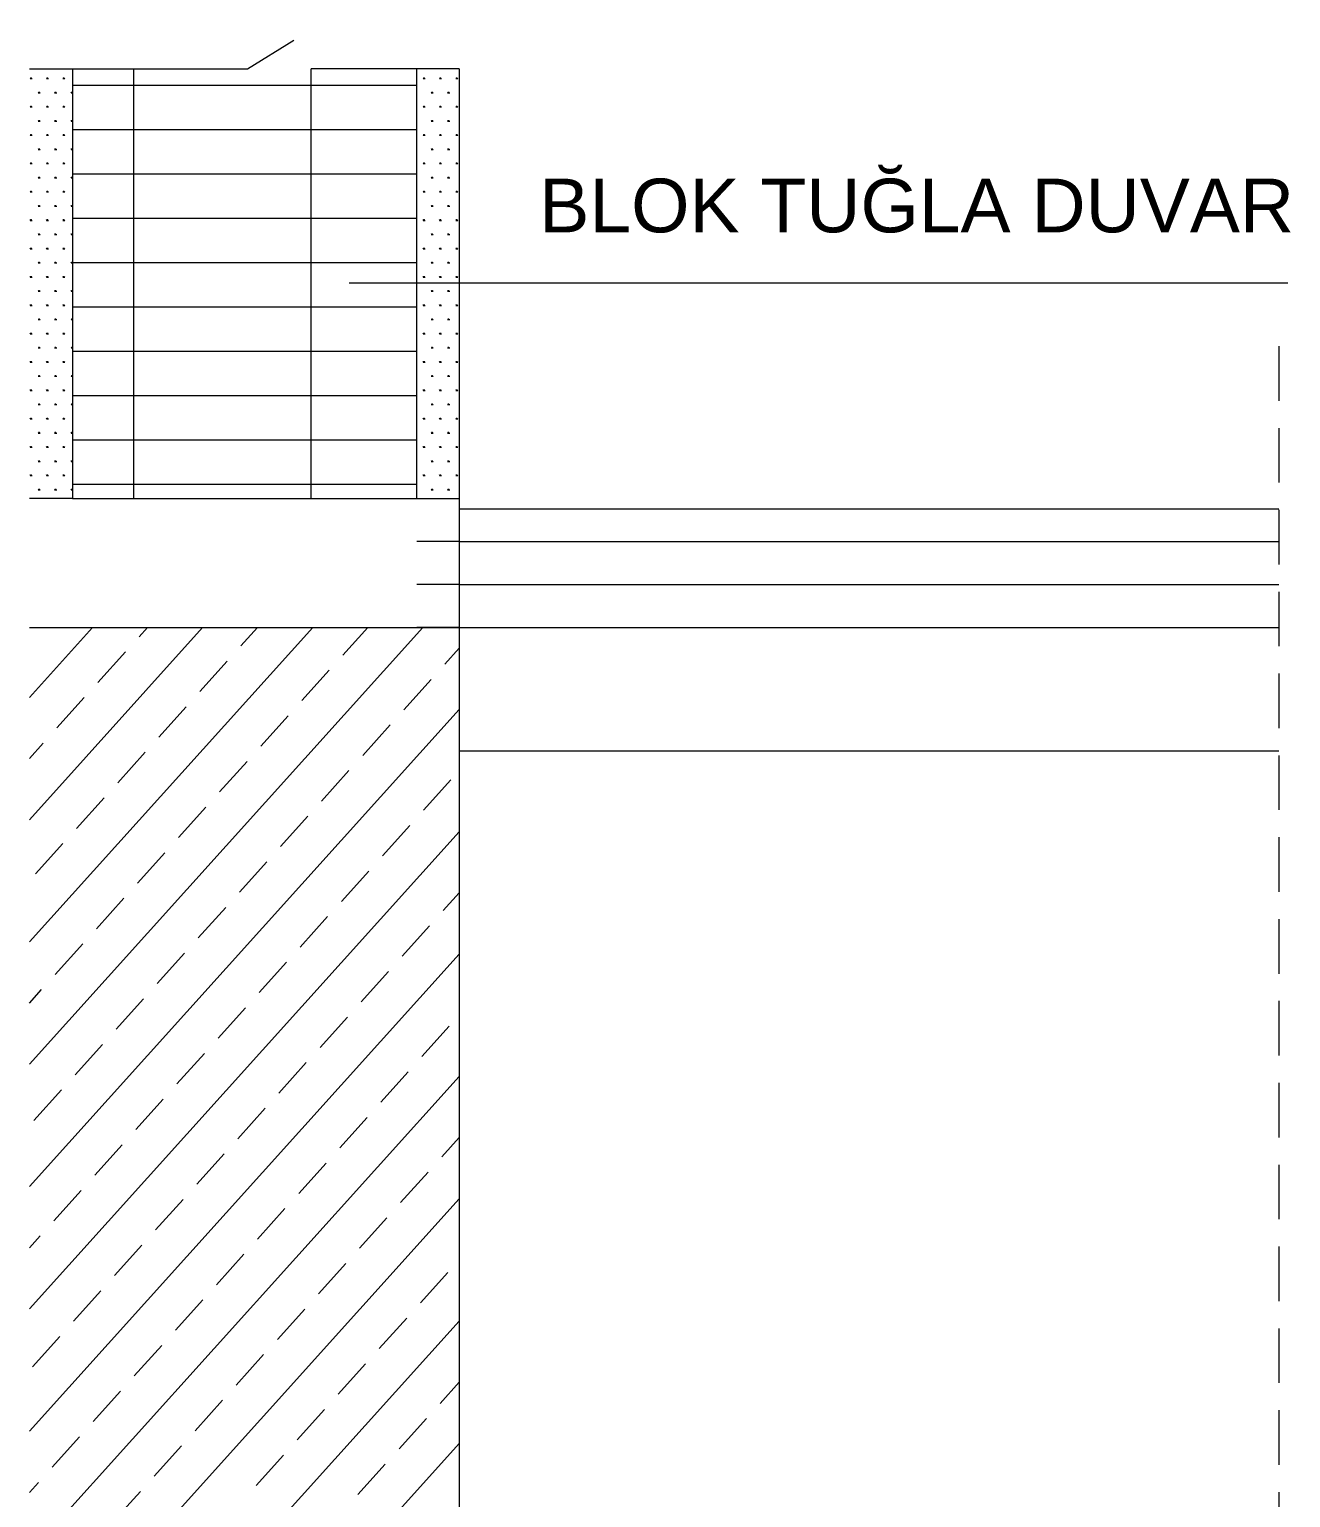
# Model space of a CAD drawing. Header units: millimetres. Extents: x 2100 to 32787, y 24082 to 35493.
# Drawn here: x 4784.8 to 4843.5, y 24173.8 to 24242.2 of the extents above; entities that cross this region are included whole.
import ezdxf

# ---------------------------------------------------------------- set-up
doc = ezdxf.new("R2010")
doc.units = ezdxf.units.MM
doc.linetypes.add('DASHED', pattern=[19.05, 12.7, -6.35])
doc.layers.add('TARAMA', color=130, linetype='Continuous')
doc.layers.add('YAZI', color=20, linetype='Continuous')
doc.styles.add('Annotative', font='arial.ttf')

msp = doc.modelspace()

# ---------------------------------------------------------------- linework, layer by layer
at = {"linetype": 'DASHED', "lineweight": 5, "ltscale": 0.2}
for p, q in [((4794.991, 24240.332), (4797.951, 24242.17)), ((4842.974, 24227.424), (4842.974, 24117.684))]:
    msp.add_line(p, q, dxfattribs=at)
at = {"lineweight": 5}
for p, q in [((4784.836, 24240.332), (4794.991, 24240.332)), ((4800.045, 24240.332), (4797.951, 24240.332)), ((4804.836, 24240.332), (4800.045, 24240.332)), ((4799.722, 24230.366), (4828.521, 24230.366)), ((4828.521, 24230.366), (4843.395, 24230.366)), ((4804.836, 24208.587), (4824.836, 24208.587)), ((4824.836, 24208.587), (4832.071, 24208.587)), ((4832.071, 24208.587), (4842.974, 24208.587))]:
    msp.add_line(p, q, dxfattribs=at)
msp.add_lwpolyline([(4804.836, 24240.332), (4804.836, 24214.332), (4804.836, 24164.332)], dxfattribs=at)
at = {"layer": 'TARAMA', "color": 4, "linetype": 'Continuous', "lineweight": 5, "ltscale": 0.2, "transparency": 33554687}
for p, q in [((4784.905, 24239.879), (4784.905, 24239.917)), ((4784.917, 24239.879), (4784.917, 24239.927)), ((4784.929, 24239.879), (4784.929, 24239.917)), ((4785.667, 24239.879), (4785.667, 24239.917)), ((4785.679, 24239.879), (4785.679, 24239.927)), ((4785.691, 24239.879), (4785.691, 24239.917)), ((4786.429, 24239.879), (4786.429, 24239.917)), ((4786.441, 24239.879), (4786.441, 24239.927)), ((4786.453, 24239.879), (4786.453, 24239.917)), ((4789.696, 24220.332), (4789.696, 24240.332)), ((4797.951, 24220.332), (4797.951, 24240.332)), ((4803.193, 24239.879), (4803.193, 24239.917)), ((4803.205, 24239.879), (4803.205, 24239.927)), ((4803.217, 24239.879), (4803.217, 24239.917)), ((4803.955, 24239.879), (4803.955, 24239.917)), ((4803.967, 24239.879), (4803.967, 24239.927)), ((4803.979, 24239.879), (4803.979, 24239.917)), ((4804.717, 24239.879), (4804.717, 24239.917)), ((4804.729, 24239.879), (4804.729, 24239.927)), ((4804.741, 24239.879), (4804.741, 24239.917)), ((4784.87, 24239.879), (4784.965, 24239.879)), ((4784.894, 24239.879), (4784.878, 24239.905)), ((4784.941, 24239.879), (4784.956, 24239.906)), ((4785.275, 24239.219), (4785.259, 24239.246)), ((4785.286, 24239.219), (4785.286, 24239.257)), ((4785.298, 24239.219), (4785.298, 24239.267)), ((4785.31, 24239.219), (4785.31, 24239.257)), ((4785.322, 24239.219), (4785.337, 24239.246)), ((4785.632, 24239.879), (4785.727, 24239.879)), ((4785.656, 24239.879), (4785.64, 24239.905)), ((4785.703, 24239.879), (4785.718, 24239.906)), ((4786.037, 24239.219), (4786.021, 24239.246)), ((4786.048, 24239.219), (4786.048, 24239.257)), ((4786.06, 24239.219), (4786.06, 24239.267)), ((4786.072, 24239.219), (4786.072, 24239.257)), ((4786.084, 24239.219), (4786.099, 24239.246)), ((4786.394, 24239.879), (4786.489, 24239.879)), ((4786.418, 24239.879), (4786.402, 24239.905)), ((4786.465, 24239.879), (4786.48, 24239.906)), ((4786.799, 24239.219), (4786.783, 24239.246)), ((4786.81, 24239.219), (4786.81, 24239.257)), ((4786.822, 24239.219), (4786.822, 24239.267)), ((4786.834, 24239.219), (4786.834, 24239.257)), ((4786.836, 24239.579), (4802.873, 24239.579)), ((4803.158, 24239.879), (4803.253, 24239.879)), ((4803.182, 24239.879), (4803.166, 24239.905)), ((4803.229, 24239.879), (4803.244, 24239.906)), ((4803.563, 24239.219), (4803.547, 24239.246)), ((4803.574, 24239.219), (4803.574, 24239.257)), ((4803.586, 24239.219), (4803.586, 24239.267)), ((4803.598, 24239.219), (4803.598, 24239.257)), ((4803.61, 24239.219), (4803.625, 24239.246)), ((4803.92, 24239.879), (4804.015, 24239.879)), ((4803.944, 24239.879), (4803.928, 24239.905)), ((4803.991, 24239.879), (4804.006, 24239.906)), ((4804.325, 24239.219), (4804.309, 24239.246)), ((4804.336, 24239.219), (4804.336, 24239.257)), ((4804.348, 24239.219), (4804.348, 24239.267)), ((4804.36, 24239.219), (4804.36, 24239.257)), ((4804.372, 24239.219), (4804.387, 24239.246)), ((4804.682, 24239.879), (4804.777, 24239.879)), ((4804.706, 24239.879), (4804.69, 24239.905)), ((4804.753, 24239.879), (4804.768, 24239.906)), ((4784.87, 24238.559), (4784.965, 24238.559)), ((4784.894, 24238.559), (4784.878, 24238.586)), ((4784.905, 24238.559), (4784.905, 24238.597)), ((4784.917, 24238.559), (4784.917, 24238.607)), ((4784.929, 24238.559), (4784.929, 24238.597)), ((4784.941, 24238.559), (4784.956, 24238.586)), ((4785.251, 24239.219), (4785.346, 24239.219)), ((4785.632, 24238.559), (4785.727, 24238.559)), ((4785.656, 24238.559), (4785.64, 24238.586)), ((4785.667, 24238.559), (4785.667, 24238.597)), ((4785.679, 24238.559), (4785.679, 24238.607)), ((4785.691, 24238.559), (4785.691, 24238.597)), ((4785.703, 24238.559), (4785.718, 24238.586)), ((4786.013, 24239.219), (4786.108, 24239.219)), ((4786.394, 24238.559), (4786.489, 24238.559)), ((4786.418, 24238.559), (4786.402, 24238.586)), ((4786.429, 24238.559), (4786.429, 24238.597)), ((4786.441, 24238.559), (4786.441, 24238.607)), ((4786.453, 24238.559), (4786.453, 24238.597)), ((4786.465, 24238.559), (4786.48, 24238.586)), ((4786.775, 24239.219), (4786.836, 24239.219)), ((4803.158, 24238.559), (4803.253, 24238.559)), ((4803.182, 24238.559), (4803.166, 24238.586)), ((4803.193, 24238.559), (4803.193, 24238.597)), ((4803.205, 24238.559), (4803.205, 24238.607)), ((4803.217, 24238.559), (4803.217, 24238.597)), ((4803.229, 24238.559), (4803.244, 24238.586)), ((4803.539, 24239.219), (4803.634, 24239.219)), ((4803.92, 24238.559), (4804.015, 24238.559)), ((4803.944, 24238.559), (4803.928, 24238.586)), ((4803.955, 24238.559), (4803.955, 24238.597)), ((4803.967, 24238.559), (4803.967, 24238.607)), ((4803.979, 24238.559), (4803.979, 24238.597)), ((4803.991, 24238.559), (4804.006, 24238.586)), ((4804.301, 24239.219), (4804.396, 24239.219)), ((4804.682, 24238.559), (4804.777, 24238.559)), ((4804.706, 24238.559), (4804.69, 24238.586)), ((4804.717, 24238.559), (4804.717, 24238.597)), ((4804.729, 24238.559), (4804.729, 24238.607)), ((4804.741, 24238.559), (4804.741, 24238.597)), ((4804.753, 24238.559), (4804.768, 24238.586)), ((4785.251, 24237.899), (4785.346, 24237.899)), ((4785.275, 24237.899), (4785.259, 24237.926)), ((4785.286, 24237.899), (4785.286, 24237.937)), ((4785.298, 24237.899), (4785.298, 24237.947)), ((4785.31, 24237.899), (4785.31, 24237.937)), ((4785.322, 24237.899), (4785.337, 24237.926)), ((4786.013, 24237.899), (4786.108, 24237.899)), ((4786.037, 24237.899), (4786.021, 24237.926)), ((4786.048, 24237.899), (4786.048, 24237.937)), ((4786.06, 24237.899), (4786.06, 24237.947)), ((4786.072, 24237.899), (4786.072, 24237.937)), ((4786.084, 24237.899), (4786.099, 24237.926)), ((4786.775, 24237.899), (4786.836, 24237.899)), ((4786.799, 24237.899), (4786.783, 24237.926)), ((4786.81, 24237.899), (4786.81, 24237.937)), ((4786.822, 24237.899), (4786.822, 24237.947)), ((4786.834, 24237.899), (4786.834, 24237.937)), ((4803.539, 24237.899), (4803.634, 24237.899)), ((4803.563, 24237.899), (4803.547, 24237.926)), ((4803.574, 24237.899), (4803.574, 24237.937)), ((4803.586, 24237.899), (4803.586, 24237.947)), ((4803.598, 24237.899), (4803.598, 24237.937)), ((4803.61, 24237.899), (4803.625, 24237.926)), ((4804.301, 24237.899), (4804.396, 24237.899)), ((4804.325, 24237.899), (4804.309, 24237.926)), ((4804.336, 24237.899), (4804.336, 24237.937)), ((4804.348, 24237.899), (4804.348, 24237.947)), ((4804.36, 24237.899), (4804.36, 24237.937)), ((4804.372, 24237.899), (4804.387, 24237.926)), ((4784.87, 24237.239), (4784.965, 24237.239)), ((4784.894, 24237.239), (4784.878, 24237.266)), ((4784.905, 24237.239), (4784.905, 24237.278)), ((4784.917, 24237.239), (4784.917, 24237.287)), ((4784.929, 24237.239), (4784.929, 24237.278)), ((4784.941, 24237.239), (4784.956, 24237.266)), ((4785.632, 24237.239), (4785.727, 24237.239)), ((4785.656, 24237.239), (4785.64, 24237.266)), ((4785.667, 24237.239), (4785.667, 24237.278)), ((4785.679, 24237.239), (4785.679, 24237.287)), ((4785.691, 24237.239), (4785.691, 24237.278)), ((4785.703, 24237.239), (4785.718, 24237.266)), ((4786.394, 24237.239), (4786.489, 24237.239)), ((4786.418, 24237.239), (4786.402, 24237.266)), ((4786.429, 24237.239), (4786.429, 24237.278)), ((4786.441, 24237.239), (4786.441, 24237.287)), ((4786.453, 24237.239), (4786.453, 24237.278)), ((4786.465, 24237.239), (4786.48, 24237.266)), ((4786.836, 24237.515), (4802.873, 24237.515)), ((4803.158, 24237.239), (4803.253, 24237.239)), ((4803.182, 24237.239), (4803.166, 24237.266)), ((4803.193, 24237.239), (4803.193, 24237.278)), ((4803.205, 24237.239), (4803.205, 24237.287)), ((4803.217, 24237.239), (4803.217, 24237.278)), ((4803.229, 24237.239), (4803.244, 24237.266)), ((4803.92, 24237.239), (4804.015, 24237.239)), ((4803.944, 24237.239), (4803.928, 24237.266)), ((4803.955, 24237.239), (4803.955, 24237.278)), ((4803.967, 24237.239), (4803.967, 24237.287)), ((4803.979, 24237.239), (4803.979, 24237.278)), ((4803.991, 24237.239), (4804.006, 24237.266)), ((4804.682, 24237.239), (4804.777, 24237.239)), ((4804.706, 24237.239), (4804.69, 24237.266)), ((4804.717, 24237.239), (4804.717, 24237.278)), ((4804.729, 24237.239), (4804.729, 24237.287)), ((4804.741, 24237.239), (4804.741, 24237.278)), ((4804.753, 24237.239), (4804.768, 24237.266)), ((4785.251, 24236.58), (4785.346, 24236.58)), ((4785.275, 24236.58), (4785.259, 24236.606)), ((4785.286, 24236.58), (4785.286, 24236.618)), ((4785.298, 24236.58), (4785.298, 24236.627)), ((4785.31, 24236.58), (4785.31, 24236.618)), ((4785.322, 24236.58), (4785.337, 24236.606)), ((4786.013, 24236.58), (4786.108, 24236.58)), ((4786.037, 24236.58), (4786.021, 24236.606)), ((4786.048, 24236.58), (4786.048, 24236.618)), ((4786.06, 24236.58), (4786.06, 24236.627)), ((4786.072, 24236.58), (4786.072, 24236.618)), ((4786.084, 24236.58), (4786.099, 24236.606)), ((4786.775, 24236.58), (4786.836, 24236.58)), ((4786.799, 24236.58), (4786.783, 24236.606)), ((4786.81, 24236.58), (4786.81, 24236.618)), ((4786.822, 24236.58), (4786.822, 24236.627)), ((4786.834, 24236.58), (4786.834, 24236.618)), ((4803.539, 24236.58), (4803.634, 24236.58)), ((4803.563, 24236.58), (4803.547, 24236.606)), ((4803.574, 24236.58), (4803.574, 24236.618)), ((4803.586, 24236.58), (4803.586, 24236.627)), ((4803.598, 24236.58), (4803.598, 24236.618)), ((4803.61, 24236.58), (4803.625, 24236.606)), ((4804.301, 24236.58), (4804.396, 24236.58)), ((4804.325, 24236.58), (4804.309, 24236.606)), ((4804.336, 24236.58), (4804.336, 24236.618)), ((4804.348, 24236.58), (4804.348, 24236.627)), ((4804.36, 24236.58), (4804.36, 24236.618)), ((4804.372, 24236.58), (4804.387, 24236.606)), ((4784.87, 24235.92), (4784.965, 24235.92)), ((4784.894, 24235.92), (4784.878, 24235.946)), ((4784.905, 24235.92), (4784.905, 24235.958)), ((4784.917, 24235.92), (4784.917, 24235.967)), ((4784.929, 24235.92), (4784.929, 24235.958)), ((4784.941, 24235.92), (4784.956, 24235.946)), ((4785.632, 24235.92), (4785.727, 24235.92)), ((4785.656, 24235.92), (4785.64, 24235.946)), ((4785.667, 24235.92), (4785.667, 24235.958)), ((4785.679, 24235.92), (4785.679, 24235.967)), ((4785.691, 24235.92), (4785.691, 24235.958)), ((4785.703, 24235.92), (4785.718, 24235.946)), ((4786.394, 24235.92), (4786.489, 24235.92)), ((4786.418, 24235.92), (4786.402, 24235.946)), ((4786.429, 24235.92), (4786.429, 24235.958)), ((4786.441, 24235.92), (4786.441, 24235.967)), ((4786.453, 24235.92), (4786.453, 24235.958)), ((4786.465, 24235.92), (4786.48, 24235.946)), ((4803.158, 24235.92), (4803.253, 24235.92)), ((4803.182, 24235.92), (4803.166, 24235.946)), ((4803.193, 24235.92), (4803.193, 24235.958)), ((4803.205, 24235.92), (4803.205, 24235.967)), ((4803.217, 24235.92), (4803.217, 24235.958)), ((4803.229, 24235.92), (4803.244, 24235.946)), ((4803.92, 24235.92), (4804.015, 24235.92)), ((4803.944, 24235.92), (4803.928, 24235.946)), ((4803.955, 24235.92), (4803.955, 24235.958)), ((4803.967, 24235.92), (4803.967, 24235.967)), ((4803.979, 24235.92), (4803.979, 24235.958)), ((4803.991, 24235.92), (4804.006, 24235.946)), ((4804.682, 24235.92), (4804.777, 24235.92)), ((4804.706, 24235.92), (4804.69, 24235.946)), ((4804.717, 24235.92), (4804.717, 24235.958)), ((4804.729, 24235.92), (4804.729, 24235.967)), ((4804.741, 24235.92), (4804.741, 24235.958)), ((4804.753, 24235.92), (4804.768, 24235.946)), ((4785.251, 24235.26), (4785.346, 24235.26)), ((4785.275, 24235.26), (4785.259, 24235.286)), ((4785.286, 24235.26), (4785.286, 24235.298)), ((4785.298, 24235.26), (4785.298, 24235.307)), ((4785.31, 24235.26), (4785.31, 24235.298)), ((4785.322, 24235.26), (4785.337, 24235.286)), ((4786.013, 24235.26), (4786.108, 24235.26)), ((4786.037, 24235.26), (4786.021, 24235.286)), ((4786.048, 24235.26), (4786.048, 24235.298)), ((4786.06, 24235.26), (4786.06, 24235.307)), ((4786.072, 24235.26), (4786.072, 24235.298)), ((4786.084, 24235.26), (4786.099, 24235.286)), ((4786.775, 24235.26), (4786.836, 24235.26)), ((4786.799, 24235.26), (4786.783, 24235.286)), ((4786.81, 24235.26), (4786.81, 24235.298)), ((4786.822, 24235.26), (4786.822, 24235.307)), ((4786.834, 24235.26), (4786.834, 24235.298)), ((4786.836, 24235.452), (4802.873, 24235.452)), ((4803.539, 24235.26), (4803.634, 24235.26)), ((4803.563, 24235.26), (4803.547, 24235.286)), ((4803.574, 24235.26), (4803.574, 24235.298)), ((4803.586, 24235.26), (4803.586, 24235.307)), ((4803.598, 24235.26), (4803.598, 24235.298)), ((4803.61, 24235.26), (4803.625, 24235.286)), ((4804.301, 24235.26), (4804.396, 24235.26)), ((4804.325, 24235.26), (4804.309, 24235.286)), ((4804.336, 24235.26), (4804.336, 24235.298)), ((4804.348, 24235.26), (4804.348, 24235.307)), ((4804.36, 24235.26), (4804.36, 24235.298)), ((4804.372, 24235.26), (4804.387, 24235.286)), ((4784.87, 24234.6), (4784.965, 24234.6)), ((4784.894, 24234.6), (4784.878, 24234.626)), ((4784.905, 24234.6), (4784.905, 24234.638)), ((4784.917, 24234.6), (4784.917, 24234.647)), ((4784.929, 24234.6), (4784.929, 24234.638)), ((4784.941, 24234.6), (4784.956, 24234.626)), ((4785.632, 24234.6), (4785.727, 24234.6)), ((4785.656, 24234.6), (4785.64, 24234.626)), ((4785.667, 24234.6), (4785.667, 24234.638)), ((4785.679, 24234.6), (4785.679, 24234.647)), ((4785.691, 24234.6), (4785.691, 24234.638)), ((4785.703, 24234.6), (4785.718, 24234.626)), ((4786.394, 24234.6), (4786.489, 24234.6)), ((4786.418, 24234.6), (4786.402, 24234.626)), ((4786.429, 24234.6), (4786.429, 24234.638)), ((4786.441, 24234.6), (4786.441, 24234.647)), ((4786.453, 24234.6), (4786.453, 24234.638)), ((4786.465, 24234.6), (4786.48, 24234.626)), ((4803.158, 24234.6), (4803.253, 24234.6)), ((4803.182, 24234.6), (4803.166, 24234.626)), ((4803.193, 24234.6), (4803.193, 24234.638)), ((4803.205, 24234.6), (4803.205, 24234.647)), ((4803.217, 24234.6), (4803.217, 24234.638)), ((4803.229, 24234.6), (4803.244, 24234.626)), ((4803.92, 24234.6), (4804.015, 24234.6)), ((4803.944, 24234.6), (4803.928, 24234.626)), ((4803.955, 24234.6), (4803.955, 24234.638)), ((4803.967, 24234.6), (4803.967, 24234.647)), ((4803.979, 24234.6), (4803.979, 24234.638)), ((4803.991, 24234.6), (4804.006, 24234.626)), ((4804.682, 24234.6), (4804.777, 24234.6)), ((4804.706, 24234.6), (4804.69, 24234.626)), ((4804.717, 24234.6), (4804.717, 24234.638)), ((4804.729, 24234.6), (4804.729, 24234.647)), ((4804.741, 24234.6), (4804.741, 24234.638)), ((4804.753, 24234.6), (4804.768, 24234.626)), ((4785.251, 24233.94), (4785.346, 24233.94)), ((4785.275, 24233.94), (4785.259, 24233.966)), ((4785.286, 24233.94), (4785.286, 24233.978)), ((4785.298, 24233.94), (4785.298, 24233.987)), ((4785.31, 24233.94), (4785.31, 24233.978)), ((4785.322, 24233.94), (4785.337, 24233.966)), ((4786.013, 24233.94), (4786.108, 24233.94)), ((4786.037, 24233.94), (4786.021, 24233.966)), ((4786.048, 24233.94), (4786.048, 24233.978)), ((4786.06, 24233.94), (4786.06, 24233.987)), ((4786.072, 24233.94), (4786.072, 24233.978)), ((4786.084, 24233.94), (4786.099, 24233.966)), ((4786.775, 24233.94), (4786.836, 24233.94)), ((4786.799, 24233.94), (4786.783, 24233.966)), ((4786.81, 24233.94), (4786.81, 24233.978)), ((4786.822, 24233.94), (4786.822, 24233.987)), ((4786.834, 24233.94), (4786.834, 24233.978)), ((4803.539, 24233.94), (4803.634, 24233.94)), ((4803.563, 24233.94), (4803.547, 24233.966)), ((4803.574, 24233.94), (4803.574, 24233.978)), ((4803.586, 24233.94), (4803.586, 24233.987)), ((4803.598, 24233.94), (4803.598, 24233.978)), ((4803.61, 24233.94), (4803.625, 24233.966)), ((4804.301, 24233.94), (4804.396, 24233.94)), ((4804.325, 24233.94), (4804.309, 24233.966)), ((4804.336, 24233.94), (4804.336, 24233.978)), ((4804.348, 24233.94), (4804.348, 24233.987)), ((4804.36, 24233.94), (4804.36, 24233.978)), ((4804.372, 24233.94), (4804.387, 24233.966)), ((4784.87, 24233.28), (4784.965, 24233.28)), ((4784.894, 24233.28), (4784.878, 24233.306)), ((4784.905, 24233.28), (4784.905, 24233.318)), ((4784.917, 24233.28), (4784.917, 24233.328)), ((4784.929, 24233.28), (4784.929, 24233.318)), ((4784.941, 24233.28), (4784.956, 24233.306)), ((4785.632, 24233.28), (4785.727, 24233.28)), ((4785.656, 24233.28), (4785.64, 24233.306)), ((4785.667, 24233.28), (4785.667, 24233.318)), ((4785.679, 24233.28), (4785.679, 24233.328)), ((4785.691, 24233.28), (4785.691, 24233.318)), ((4785.703, 24233.28), (4785.718, 24233.306)), ((4786.394, 24233.28), (4786.489, 24233.28)), ((4786.418, 24233.28), (4786.402, 24233.306)), ((4786.429, 24233.28), (4786.429, 24233.318)), ((4786.441, 24233.28), (4786.441, 24233.328)), ((4786.453, 24233.28), (4786.453, 24233.318)), ((4786.465, 24233.28), (4786.48, 24233.306)), ((4786.836, 24233.388), (4802.873, 24233.388)), ((4803.158, 24233.28), (4803.253, 24233.28)), ((4803.182, 24233.28), (4803.166, 24233.306)), ((4803.193, 24233.28), (4803.193, 24233.318)), ((4803.205, 24233.28), (4803.205, 24233.328)), ((4803.217, 24233.28), (4803.217, 24233.318)), ((4803.229, 24233.28), (4803.244, 24233.306)), ((4803.92, 24233.28), (4804.015, 24233.28)), ((4803.944, 24233.28), (4803.928, 24233.306)), ((4803.955, 24233.28), (4803.955, 24233.318)), ((4803.967, 24233.28), (4803.967, 24233.328)), ((4803.979, 24233.28), (4803.979, 24233.318)), ((4803.991, 24233.28), (4804.006, 24233.306)), ((4804.682, 24233.28), (4804.777, 24233.28)), ((4804.706, 24233.28), (4804.69, 24233.306)), ((4804.717, 24233.28), (4804.717, 24233.318)), ((4804.729, 24233.28), (4804.729, 24233.328)), ((4804.741, 24233.28), (4804.741, 24233.318)), ((4804.753, 24233.28), (4804.768, 24233.306)), ((4785.251, 24232.62), (4785.346, 24232.62)), ((4785.275, 24232.62), (4785.259, 24232.646)), ((4785.286, 24232.62), (4785.286, 24232.658)), ((4785.298, 24232.62), (4785.298, 24232.668)), ((4785.31, 24232.62), (4785.31, 24232.658)), ((4785.322, 24232.62), (4785.337, 24232.646)), ((4786.013, 24232.62), (4786.108, 24232.62)), ((4786.037, 24232.62), (4786.021, 24232.646)), ((4786.048, 24232.62), (4786.048, 24232.658)), ((4786.06, 24232.62), (4786.06, 24232.668)), ((4786.072, 24232.62), (4786.072, 24232.658)), ((4786.084, 24232.62), (4786.099, 24232.646)), ((4786.775, 24232.62), (4786.836, 24232.62)), ((4786.799, 24232.62), (4786.783, 24232.646)), ((4786.81, 24232.62), (4786.81, 24232.658)), ((4786.822, 24232.62), (4786.822, 24232.668)), ((4786.834, 24232.62), (4786.834, 24232.658)), ((4803.539, 24232.62), (4803.634, 24232.62)), ((4803.563, 24232.62), (4803.547, 24232.646)), ((4803.574, 24232.62), (4803.574, 24232.658)), ((4803.586, 24232.62), (4803.586, 24232.668)), ((4803.598, 24232.62), (4803.598, 24232.658)), ((4803.61, 24232.62), (4803.625, 24232.646)), ((4804.301, 24232.62), (4804.396, 24232.62)), ((4804.325, 24232.62), (4804.309, 24232.646)), ((4804.336, 24232.62), (4804.336, 24232.658)), ((4804.348, 24232.62), (4804.348, 24232.668)), ((4804.36, 24232.62), (4804.36, 24232.658)), ((4804.372, 24232.62), (4804.387, 24232.646)), ((4784.87, 24231.96), (4784.965, 24231.96)), ((4784.894, 24231.96), (4784.878, 24231.987)), ((4784.905, 24231.96), (4784.905, 24231.998)), ((4784.917, 24231.96), (4784.917, 24232.008)), ((4784.929, 24231.96), (4784.929, 24231.998)), ((4784.941, 24231.96), (4784.956, 24231.987)), ((4785.632, 24231.96), (4785.727, 24231.96)), ((4785.656, 24231.96), (4785.64, 24231.987)), ((4785.667, 24231.96), (4785.667, 24231.998)), ((4785.679, 24231.96), (4785.679, 24232.008)), ((4785.691, 24231.96), (4785.691, 24231.998)), ((4785.703, 24231.96), (4785.718, 24231.987)), ((4786.394, 24231.96), (4786.489, 24231.96)), ((4786.418, 24231.96), (4786.402, 24231.987)), ((4786.429, 24231.96), (4786.429, 24231.998)), ((4786.441, 24231.96), (4786.441, 24232.008)), ((4786.453, 24231.96), (4786.453, 24231.998)), ((4786.465, 24231.96), (4786.48, 24231.987)), ((4803.158, 24231.96), (4803.253, 24231.96)), ((4803.182, 24231.96), (4803.166, 24231.987)), ((4803.193, 24231.96), (4803.193, 24231.998)), ((4803.205, 24231.96), (4803.205, 24232.008)), ((4803.217, 24231.96), (4803.217, 24231.998)), ((4803.229, 24231.96), (4803.244, 24231.987)), ((4803.92, 24231.96), (4804.015, 24231.96)), ((4803.944, 24231.96), (4803.928, 24231.987)), ((4803.955, 24231.96), (4803.955, 24231.998)), ((4803.967, 24231.96), (4803.967, 24232.008)), ((4803.979, 24231.96), (4803.979, 24231.998)), ((4803.991, 24231.96), (4804.006, 24231.987)), ((4804.682, 24231.96), (4804.777, 24231.96)), ((4804.706, 24231.96), (4804.69, 24231.987)), ((4804.717, 24231.96), (4804.717, 24231.998)), ((4804.729, 24231.96), (4804.729, 24232.008)), ((4804.741, 24231.96), (4804.741, 24231.998)), ((4804.753, 24231.96), (4804.768, 24231.987)), ((4785.251, 24231.3), (4785.346, 24231.3)), ((4785.275, 24231.3), (4785.259, 24231.327)), ((4785.286, 24231.3), (4785.286, 24231.338)), ((4785.298, 24231.3), (4785.298, 24231.348)), ((4785.31, 24231.3), (4785.31, 24231.338)), ((4785.322, 24231.3), (4785.337, 24231.327)), ((4786.013, 24231.3), (4786.108, 24231.3)), ((4786.037, 24231.3), (4786.021, 24231.327)), ((4786.048, 24231.3), (4786.048, 24231.338)), ((4786.06, 24231.3), (4786.06, 24231.348)), ((4786.072, 24231.3), (4786.072, 24231.338)), ((4786.084, 24231.3), (4786.099, 24231.327)), ((4786.775, 24231.3), (4786.836, 24231.3)), ((4786.799, 24231.3), (4786.783, 24231.327)), ((4786.81, 24231.3), (4786.81, 24231.338)), ((4786.822, 24231.3), (4786.822, 24231.348)), ((4786.834, 24231.3), (4786.834, 24231.338)), ((4786.836, 24231.324), (4802.873, 24231.324)), ((4803.539, 24231.3), (4803.634, 24231.3)), ((4803.563, 24231.3), (4803.547, 24231.327)), ((4803.574, 24231.3), (4803.574, 24231.338)), ((4803.586, 24231.3), (4803.586, 24231.348)), ((4803.598, 24231.3), (4803.598, 24231.338)), ((4803.61, 24231.3), (4803.625, 24231.327)), ((4804.301, 24231.3), (4804.396, 24231.3)), ((4804.325, 24231.3), (4804.309, 24231.327)), ((4804.336, 24231.3), (4804.336, 24231.338)), ((4804.348, 24231.3), (4804.348, 24231.348)), ((4804.36, 24231.3), (4804.36, 24231.338)), ((4804.372, 24231.3), (4804.387, 24231.327)), ((4784.87, 24230.64), (4784.965, 24230.64)), ((4784.894, 24230.64), (4784.878, 24230.667)), ((4784.905, 24230.64), (4784.905, 24230.678)), ((4784.917, 24230.64), (4784.917, 24230.688)), ((4784.929, 24230.64), (4784.929, 24230.678)), ((4784.941, 24230.64), (4784.956, 24230.667)), ((4785.632, 24230.64), (4785.727, 24230.64)), ((4785.656, 24230.64), (4785.64, 24230.667)), ((4785.667, 24230.64), (4785.667, 24230.678)), ((4785.679, 24230.64), (4785.679, 24230.688)), ((4785.691, 24230.64), (4785.691, 24230.678)), ((4785.703, 24230.64), (4785.718, 24230.667)), ((4786.394, 24230.64), (4786.489, 24230.64)), ((4786.418, 24230.64), (4786.402, 24230.667)), ((4786.429, 24230.64), (4786.429, 24230.678)), ((4786.441, 24230.64), (4786.441, 24230.688)), ((4786.453, 24230.64), (4786.453, 24230.678)), ((4786.465, 24230.64), (4786.48, 24230.667)), ((4803.158, 24230.64), (4803.253, 24230.64)), ((4803.182, 24230.64), (4803.166, 24230.667)), ((4803.193, 24230.64), (4803.193, 24230.678)), ((4803.205, 24230.64), (4803.205, 24230.688)), ((4803.217, 24230.64), (4803.217, 24230.678)), ((4803.229, 24230.64), (4803.244, 24230.667)), ((4803.92, 24230.64), (4804.015, 24230.64)), ((4803.944, 24230.64), (4803.928, 24230.667)), ((4803.955, 24230.64), (4803.955, 24230.678)), ((4803.967, 24230.64), (4803.967, 24230.688)), ((4803.979, 24230.64), (4803.979, 24230.678)), ((4803.991, 24230.64), (4804.006, 24230.667)), ((4804.682, 24230.64), (4804.777, 24230.64)), ((4804.706, 24230.64), (4804.69, 24230.667)), ((4804.717, 24230.64), (4804.717, 24230.678)), ((4804.729, 24230.64), (4804.729, 24230.688)), ((4804.741, 24230.64), (4804.741, 24230.678)), ((4804.753, 24230.64), (4804.768, 24230.667)), ((4785.251, 24229.98), (4785.346, 24229.98)), ((4785.275, 24229.98), (4785.259, 24230.007)), ((4785.286, 24229.98), (4785.286, 24230.018)), ((4785.298, 24229.98), (4785.298, 24230.028)), ((4785.31, 24229.98), (4785.31, 24230.018)), ((4785.322, 24229.98), (4785.337, 24230.007)), ((4786.013, 24229.98), (4786.108, 24229.98)), ((4786.037, 24229.98), (4786.021, 24230.007)), ((4786.048, 24229.98), (4786.048, 24230.018)), ((4786.06, 24229.98), (4786.06, 24230.028)), ((4786.072, 24229.98), (4786.072, 24230.018)), ((4786.084, 24229.98), (4786.099, 24230.007)), ((4786.775, 24229.98), (4786.836, 24229.98)), ((4786.799, 24229.98), (4786.783, 24230.007)), ((4786.81, 24229.98), (4786.81, 24230.018)), ((4786.822, 24229.98), (4786.822, 24230.028)), ((4786.834, 24229.98), (4786.834, 24230.018)), ((4803.539, 24229.98), (4803.634, 24229.98)), ((4803.563, 24229.98), (4803.547, 24230.007)), ((4803.574, 24229.98), (4803.574, 24230.018)), ((4803.586, 24229.98), (4803.586, 24230.028)), ((4803.598, 24229.98), (4803.598, 24230.018)), ((4803.61, 24229.98), (4803.625, 24230.007)), ((4804.301, 24229.98), (4804.396, 24229.98)), ((4804.325, 24229.98), (4804.309, 24230.007)), ((4804.336, 24229.98), (4804.336, 24230.018)), ((4804.348, 24229.98), (4804.348, 24230.028)), ((4804.36, 24229.98), (4804.36, 24230.018)), ((4804.372, 24229.98), (4804.387, 24230.007)), ((4784.87, 24229.32), (4784.965, 24229.32)), ((4784.894, 24229.32), (4784.878, 24229.347)), ((4784.905, 24229.32), (4784.905, 24229.359)), ((4784.917, 24229.32), (4784.917, 24229.368)), ((4784.929, 24229.32), (4784.929, 24229.359)), ((4784.941, 24229.321), (4784.956, 24229.347)), ((4785.632, 24229.32), (4785.727, 24229.32)), ((4785.656, 24229.32), (4785.64, 24229.347)), ((4785.667, 24229.32), (4785.667, 24229.359)), ((4785.679, 24229.32), (4785.679, 24229.368)), ((4785.691, 24229.32), (4785.691, 24229.359)), ((4785.703, 24229.321), (4785.718, 24229.347)), ((4786.394, 24229.32), (4786.489, 24229.32)), ((4786.418, 24229.32), (4786.402, 24229.347)), ((4786.429, 24229.32), (4786.429, 24229.359)), ((4786.441, 24229.32), (4786.441, 24229.368)), ((4786.453, 24229.32), (4786.453, 24229.359)), ((4786.465, 24229.321), (4786.48, 24229.347)), ((4786.836, 24229.26), (4802.873, 24229.26)), ((4803.158, 24229.32), (4803.253, 24229.32)), ((4803.182, 24229.32), (4803.166, 24229.347)), ((4803.193, 24229.32), (4803.193, 24229.359)), ((4803.205, 24229.32), (4803.205, 24229.368)), ((4803.217, 24229.32), (4803.217, 24229.359)), ((4803.229, 24229.321), (4803.244, 24229.347)), ((4803.92, 24229.32), (4804.015, 24229.32)), ((4803.944, 24229.32), (4803.928, 24229.347)), ((4803.955, 24229.32), (4803.955, 24229.359)), ((4803.967, 24229.32), (4803.967, 24229.368)), ((4803.979, 24229.32), (4803.979, 24229.359)), ((4803.991, 24229.321), (4804.006, 24229.347)), ((4804.682, 24229.32), (4804.777, 24229.32)), ((4804.706, 24229.32), (4804.69, 24229.347)), ((4804.717, 24229.32), (4804.717, 24229.359)), ((4804.729, 24229.32), (4804.729, 24229.368)), ((4804.741, 24229.32), (4804.741, 24229.359)), ((4804.753, 24229.321), (4804.768, 24229.347)), ((4785.251, 24228.661), (4785.346, 24228.661)), ((4785.275, 24228.661), (4785.259, 24228.687)), ((4785.286, 24228.661), (4785.286, 24228.699)), ((4785.298, 24228.661), (4785.298, 24228.708)), ((4785.31, 24228.661), (4785.31, 24228.699)), ((4785.322, 24228.661), (4785.337, 24228.687)), ((4786.013, 24228.661), (4786.108, 24228.661)), ((4786.037, 24228.661), (4786.021, 24228.687)), ((4786.048, 24228.661), (4786.048, 24228.699)), ((4786.06, 24228.661), (4786.06, 24228.708)), ((4786.072, 24228.661), (4786.072, 24228.699)), ((4786.084, 24228.661), (4786.099, 24228.687)), ((4786.775, 24228.661), (4786.836, 24228.661)), ((4786.799, 24228.661), (4786.783, 24228.687)), ((4786.81, 24228.661), (4786.81, 24228.699)), ((4786.822, 24228.661), (4786.822, 24228.708)), ((4786.834, 24228.661), (4786.834, 24228.699)), ((4803.539, 24228.661), (4803.634, 24228.661)), ((4803.563, 24228.661), (4803.547, 24228.687)), ((4803.574, 24228.661), (4803.574, 24228.699)), ((4803.586, 24228.661), (4803.586, 24228.708)), ((4803.598, 24228.661), (4803.598, 24228.699)), ((4803.61, 24228.661), (4803.625, 24228.687)), ((4804.301, 24228.661), (4804.396, 24228.661)), ((4804.325, 24228.661), (4804.309, 24228.687)), ((4804.336, 24228.661), (4804.336, 24228.699)), ((4804.348, 24228.661), (4804.348, 24228.708)), ((4804.36, 24228.661), (4804.36, 24228.699)), ((4804.372, 24228.661), (4804.387, 24228.687)), ((4784.87, 24228.001), (4784.965, 24228.001)), ((4784.894, 24228.001), (4784.878, 24228.027)), ((4784.905, 24228.001), (4784.905, 24228.039)), ((4784.917, 24228.001), (4784.917, 24228.048)), ((4784.929, 24228.001), (4784.929, 24228.039)), ((4784.941, 24228.001), (4784.956, 24228.027)), ((4785.632, 24228.001), (4785.727, 24228.001)), ((4785.656, 24228.001), (4785.64, 24228.027)), ((4785.667, 24228.001), (4785.667, 24228.039)), ((4785.679, 24228.001), (4785.679, 24228.048)), ((4785.691, 24228.001), (4785.691, 24228.039)), ((4785.703, 24228.001), (4785.718, 24228.027)), ((4786.394, 24228.001), (4786.489, 24228.001)), ((4786.418, 24228.001), (4786.402, 24228.027)), ((4786.429, 24228.001), (4786.429, 24228.039)), ((4786.441, 24228.001), (4786.441, 24228.048)), ((4786.453, 24228.001), (4786.453, 24228.039)), ((4786.465, 24228.001), (4786.48, 24228.027)), ((4803.158, 24228.001), (4803.253, 24228.001)), ((4803.182, 24228.001), (4803.166, 24228.027)), ((4803.193, 24228.001), (4803.193, 24228.039)), ((4803.205, 24228.001), (4803.205, 24228.048)), ((4803.217, 24228.001), (4803.217, 24228.039)), ((4803.229, 24228.001), (4803.244, 24228.027)), ((4803.92, 24228.001), (4804.015, 24228.001)), ((4803.944, 24228.001), (4803.928, 24228.027)), ((4803.955, 24228.001), (4803.955, 24228.039)), ((4803.967, 24228.001), (4803.967, 24228.048)), ((4803.979, 24228.001), (4803.979, 24228.039)), ((4803.991, 24228.001), (4804.006, 24228.027)), ((4804.682, 24228.001), (4804.777, 24228.001)), ((4804.706, 24228.001), (4804.69, 24228.027)), ((4804.717, 24228.001), (4804.717, 24228.039)), ((4804.729, 24228.001), (4804.729, 24228.048)), ((4804.741, 24228.001), (4804.741, 24228.039)), ((4804.753, 24228.001), (4804.768, 24228.027)), ((4785.251, 24227.341), (4785.346, 24227.341)), ((4785.275, 24227.341), (4785.259, 24227.367)), ((4785.286, 24227.341), (4785.286, 24227.379)), ((4785.298, 24227.341), (4785.298, 24227.388)), ((4785.31, 24227.341), (4785.31, 24227.379)), ((4785.322, 24227.341), (4785.337, 24227.367)), ((4786.013, 24227.341), (4786.108, 24227.341)), ((4786.037, 24227.341), (4786.021, 24227.367)), ((4786.048, 24227.341), (4786.048, 24227.379)), ((4786.06, 24227.341), (4786.06, 24227.388)), ((4786.072, 24227.341), (4786.072, 24227.379)), ((4786.084, 24227.341), (4786.099, 24227.367)), ((4786.775, 24227.341), (4786.836, 24227.341)), ((4786.799, 24227.341), (4786.783, 24227.367)), ((4786.81, 24227.341), (4786.81, 24227.379)), ((4786.822, 24227.341), (4786.822, 24227.388)), ((4786.834, 24227.341), (4786.834, 24227.379)), ((4786.836, 24227.197), (4802.873, 24227.197)), ((4803.539, 24227.341), (4803.634, 24227.341)), ((4803.563, 24227.341), (4803.547, 24227.367)), ((4803.574, 24227.341), (4803.574, 24227.379)), ((4803.586, 24227.341), (4803.586, 24227.388)), ((4803.598, 24227.341), (4803.598, 24227.379)), ((4803.61, 24227.341), (4803.625, 24227.367)), ((4804.301, 24227.341), (4804.396, 24227.341)), ((4804.325, 24227.341), (4804.309, 24227.367)), ((4804.336, 24227.341), (4804.336, 24227.379)), ((4804.348, 24227.341), (4804.348, 24227.388)), ((4804.36, 24227.341), (4804.36, 24227.379)), ((4804.372, 24227.341), (4804.387, 24227.367)), ((4784.87, 24226.681), (4784.965, 24226.681)), ((4784.894, 24226.681), (4784.878, 24226.707)), ((4784.905, 24226.681), (4784.905, 24226.719)), ((4784.917, 24226.681), (4784.917, 24226.728)), ((4784.929, 24226.681), (4784.929, 24226.719)), ((4784.941, 24226.681), (4784.956, 24226.707)), ((4785.632, 24226.681), (4785.727, 24226.681)), ((4785.656, 24226.681), (4785.64, 24226.707)), ((4785.667, 24226.681), (4785.667, 24226.719)), ((4785.679, 24226.681), (4785.679, 24226.728)), ((4785.691, 24226.681), (4785.691, 24226.719)), ((4785.703, 24226.681), (4785.718, 24226.707)), ((4786.394, 24226.681), (4786.489, 24226.681)), ((4786.418, 24226.681), (4786.402, 24226.707)), ((4786.429, 24226.681), (4786.429, 24226.719)), ((4786.441, 24226.681), (4786.441, 24226.728)), ((4786.453, 24226.681), (4786.453, 24226.719)), ((4786.465, 24226.681), (4786.48, 24226.707)), ((4803.158, 24226.681), (4803.253, 24226.681)), ((4803.182, 24226.681), (4803.166, 24226.707)), ((4803.193, 24226.681), (4803.193, 24226.719)), ((4803.205, 24226.681), (4803.205, 24226.728)), ((4803.217, 24226.681), (4803.217, 24226.719)), ((4803.229, 24226.681), (4803.244, 24226.707)), ((4803.92, 24226.681), (4804.015, 24226.681)), ((4803.944, 24226.681), (4803.928, 24226.707)), ((4803.955, 24226.681), (4803.955, 24226.719)), ((4803.967, 24226.681), (4803.967, 24226.728)), ((4803.979, 24226.681), (4803.979, 24226.719)), ((4803.991, 24226.681), (4804.006, 24226.707)), ((4804.682, 24226.681), (4804.777, 24226.681)), ((4804.706, 24226.681), (4804.69, 24226.707)), ((4804.717, 24226.681), (4804.717, 24226.719)), ((4804.729, 24226.681), (4804.729, 24226.728)), ((4804.741, 24226.681), (4804.741, 24226.719)), ((4804.753, 24226.681), (4804.768, 24226.707)), ((4785.251, 24226.021), (4785.346, 24226.021)), ((4785.275, 24226.021), (4785.259, 24226.047)), ((4785.286, 24226.021), (4785.286, 24226.059)), ((4785.298, 24226.021), (4785.298, 24226.069)), ((4785.31, 24226.021), (4785.31, 24226.059)), ((4785.322, 24226.021), (4785.337, 24226.047)), ((4786.013, 24226.021), (4786.108, 24226.021)), ((4786.037, 24226.021), (4786.021, 24226.047)), ((4786.048, 24226.021), (4786.048, 24226.059)), ((4786.06, 24226.021), (4786.06, 24226.069)), ((4786.072, 24226.021), (4786.072, 24226.059)), ((4786.084, 24226.021), (4786.099, 24226.047)), ((4786.775, 24226.021), (4786.836, 24226.021)), ((4786.799, 24226.021), (4786.783, 24226.047)), ((4786.81, 24226.021), (4786.81, 24226.059)), ((4786.822, 24226.021), (4786.822, 24226.069)), ((4786.834, 24226.021), (4786.834, 24226.059)), ((4803.539, 24226.021), (4803.634, 24226.021)), ((4803.563, 24226.021), (4803.547, 24226.047)), ((4803.574, 24226.021), (4803.574, 24226.059)), ((4803.586, 24226.021), (4803.586, 24226.069)), ((4803.598, 24226.021), (4803.598, 24226.059)), ((4803.61, 24226.021), (4803.625, 24226.047)), ((4804.301, 24226.021), (4804.396, 24226.021)), ((4804.325, 24226.021), (4804.309, 24226.047)), ((4804.336, 24226.021), (4804.336, 24226.059)), ((4804.348, 24226.021), (4804.348, 24226.069)), ((4804.36, 24226.021), (4804.36, 24226.059)), ((4804.372, 24226.021), (4804.387, 24226.047)), ((4784.87, 24225.361), (4784.965, 24225.361)), ((4784.894, 24225.361), (4784.878, 24225.387)), ((4784.905, 24225.361), (4784.905, 24225.399)), ((4784.917, 24225.361), (4784.917, 24225.409)), ((4784.929, 24225.361), (4784.929, 24225.399)), ((4784.941, 24225.361), (4784.956, 24225.387)), ((4785.632, 24225.361), (4785.727, 24225.361)), ((4785.656, 24225.361), (4785.64, 24225.387)), ((4785.667, 24225.361), (4785.667, 24225.399)), ((4785.679, 24225.361), (4785.679, 24225.409)), ((4785.691, 24225.361), (4785.691, 24225.399)), ((4785.703, 24225.361), (4785.718, 24225.387)), ((4786.394, 24225.361), (4786.489, 24225.361)), ((4786.418, 24225.361), (4786.402, 24225.387)), ((4786.429, 24225.361), (4786.429, 24225.399)), ((4786.441, 24225.361), (4786.441, 24225.409)), ((4786.453, 24225.361), (4786.453, 24225.399)), ((4786.465, 24225.361), (4786.48, 24225.387)), ((4786.836, 24225.133), (4802.873, 24225.133)), ((4803.158, 24225.361), (4803.253, 24225.361)), ((4803.182, 24225.361), (4803.166, 24225.387)), ((4803.193, 24225.361), (4803.193, 24225.399)), ((4803.205, 24225.361), (4803.205, 24225.409)), ((4803.217, 24225.361), (4803.217, 24225.399)), ((4803.229, 24225.361), (4803.244, 24225.387)), ((4803.92, 24225.361), (4804.015, 24225.361)), ((4803.944, 24225.361), (4803.928, 24225.387)), ((4803.955, 24225.361), (4803.955, 24225.399)), ((4803.967, 24225.361), (4803.967, 24225.409)), ((4803.979, 24225.361), (4803.979, 24225.399)), ((4803.991, 24225.361), (4804.006, 24225.387)), ((4804.682, 24225.361), (4804.777, 24225.361)), ((4804.706, 24225.361), (4804.69, 24225.387)), ((4804.717, 24225.361), (4804.717, 24225.399)), ((4804.729, 24225.361), (4804.729, 24225.409)), ((4804.741, 24225.361), (4804.741, 24225.399)), ((4804.753, 24225.361), (4804.768, 24225.387)), ((4785.251, 24224.701), (4785.346, 24224.701)), ((4785.275, 24224.701), (4785.259, 24224.728)), ((4785.286, 24224.701), (4785.286, 24224.739)), ((4785.298, 24224.701), (4785.298, 24224.749)), ((4785.31, 24224.701), (4785.31, 24224.739)), ((4785.322, 24224.701), (4785.337, 24224.728)), ((4786.013, 24224.701), (4786.108, 24224.701)), ((4786.037, 24224.701), (4786.021, 24224.728)), ((4786.048, 24224.701), (4786.048, 24224.739)), ((4786.06, 24224.701), (4786.06, 24224.749)), ((4786.072, 24224.701), (4786.072, 24224.739)), ((4786.084, 24224.701), (4786.099, 24224.728)), ((4786.775, 24224.701), (4786.836, 24224.701)), ((4786.799, 24224.701), (4786.783, 24224.728)), ((4786.81, 24224.701), (4786.81, 24224.739)), ((4786.822, 24224.701), (4786.822, 24224.749)), ((4786.834, 24224.701), (4786.834, 24224.739)), ((4803.539, 24224.701), (4803.634, 24224.701)), ((4803.563, 24224.701), (4803.547, 24224.728)), ((4803.574, 24224.701), (4803.574, 24224.739)), ((4803.586, 24224.701), (4803.586, 24224.749)), ((4803.598, 24224.701), (4803.598, 24224.739)), ((4803.61, 24224.701), (4803.625, 24224.728)), ((4804.301, 24224.701), (4804.396, 24224.701)), ((4804.325, 24224.701), (4804.309, 24224.728)), ((4804.336, 24224.701), (4804.336, 24224.739)), ((4804.348, 24224.701), (4804.348, 24224.749)), ((4804.36, 24224.701), (4804.36, 24224.739)), ((4804.372, 24224.701), (4804.387, 24224.728)), ((4784.87, 24224.041), (4784.965, 24224.041)), ((4784.894, 24224.041), (4784.878, 24224.068)), ((4784.905, 24224.041), (4784.905, 24224.079)), ((4784.917, 24224.041), (4784.917, 24224.089)), ((4784.929, 24224.041), (4784.929, 24224.079)), ((4784.941, 24224.041), (4784.956, 24224.068)), ((4785.632, 24224.041), (4785.727, 24224.041)), ((4785.656, 24224.041), (4785.64, 24224.068)), ((4785.667, 24224.041), (4785.667, 24224.079)), ((4785.679, 24224.041), (4785.679, 24224.089)), ((4785.691, 24224.041), (4785.691, 24224.079)), ((4785.703, 24224.041), (4785.718, 24224.068)), ((4786.394, 24224.041), (4786.489, 24224.041)), ((4786.418, 24224.041), (4786.402, 24224.068)), ((4786.429, 24224.041), (4786.429, 24224.079)), ((4786.441, 24224.041), (4786.441, 24224.089)), ((4786.453, 24224.041), (4786.453, 24224.079)), ((4786.465, 24224.041), (4786.48, 24224.068)), ((4803.158, 24224.041), (4803.253, 24224.041)), ((4803.182, 24224.041), (4803.166, 24224.068)), ((4803.193, 24224.041), (4803.193, 24224.079)), ((4803.205, 24224.041), (4803.205, 24224.089)), ((4803.217, 24224.041), (4803.217, 24224.079)), ((4803.229, 24224.041), (4803.244, 24224.068)), ((4803.92, 24224.041), (4804.015, 24224.041)), ((4803.944, 24224.041), (4803.928, 24224.068)), ((4803.955, 24224.041), (4803.955, 24224.079)), ((4803.967, 24224.041), (4803.967, 24224.089)), ((4803.979, 24224.041), (4803.979, 24224.079)), ((4803.991, 24224.041), (4804.006, 24224.068)), ((4804.682, 24224.041), (4804.777, 24224.041)), ((4804.706, 24224.041), (4804.69, 24224.068)), ((4804.717, 24224.041), (4804.717, 24224.079)), ((4804.729, 24224.041), (4804.729, 24224.089)), ((4804.741, 24224.041), (4804.741, 24224.079)), ((4804.753, 24224.041), (4804.768, 24224.068)), ((4785.251, 24223.381), (4785.346, 24223.381)), ((4785.275, 24223.381), (4785.259, 24223.408)), ((4785.286, 24223.381), (4785.286, 24223.419)), ((4785.298, 24223.381), (4785.298, 24223.429)), ((4785.31, 24223.381), (4785.31, 24223.419)), ((4785.322, 24223.381), (4785.337, 24223.408)), ((4786.013, 24223.381), (4786.108, 24223.381)), ((4786.037, 24223.381), (4786.021, 24223.408)), ((4786.048, 24223.381), (4786.048, 24223.419)), ((4786.06, 24223.381), (4786.06, 24223.429)), ((4786.072, 24223.381), (4786.072, 24223.419)), ((4786.084, 24223.381), (4786.099, 24223.408)), ((4786.775, 24223.381), (4786.836, 24223.381)), ((4786.799, 24223.381), (4786.783, 24223.408)), ((4786.81, 24223.381), (4786.81, 24223.419)), ((4786.822, 24223.381), (4786.822, 24223.429)), ((4786.834, 24223.381), (4786.834, 24223.419)), ((4786.836, 24223.069), (4802.873, 24223.069)), ((4803.539, 24223.381), (4803.634, 24223.381)), ((4803.563, 24223.381), (4803.547, 24223.408)), ((4803.574, 24223.381), (4803.574, 24223.419)), ((4803.586, 24223.381), (4803.586, 24223.429)), ((4803.598, 24223.381), (4803.598, 24223.419)), ((4803.61, 24223.381), (4803.625, 24223.408)), ((4804.301, 24223.381), (4804.396, 24223.381)), ((4804.325, 24223.381), (4804.309, 24223.408)), ((4804.336, 24223.381), (4804.336, 24223.419)), ((4804.348, 24223.381), (4804.348, 24223.429)), ((4804.36, 24223.381), (4804.36, 24223.419)), ((4804.372, 24223.381), (4804.387, 24223.408)), ((4784.87, 24222.721), (4784.965, 24222.721)), ((4784.894, 24222.721), (4784.878, 24222.748)), ((4784.905, 24222.721), (4784.905, 24222.759)), ((4784.917, 24222.721), (4784.917, 24222.769)), ((4784.929, 24222.721), (4784.929, 24222.759)), ((4784.941, 24222.721), (4784.956, 24222.748)), ((4785.632, 24222.721), (4785.727, 24222.721)), ((4785.656, 24222.721), (4785.64, 24222.748)), ((4785.667, 24222.721), (4785.667, 24222.759)), ((4785.679, 24222.721), (4785.679, 24222.769)), ((4785.691, 24222.721), (4785.691, 24222.759)), ((4785.703, 24222.721), (4785.718, 24222.748)), ((4786.394, 24222.721), (4786.489, 24222.721)), ((4786.418, 24222.721), (4786.402, 24222.748)), ((4786.429, 24222.721), (4786.429, 24222.759)), ((4786.441, 24222.721), (4786.441, 24222.769)), ((4786.453, 24222.721), (4786.453, 24222.759)), ((4786.465, 24222.721), (4786.48, 24222.748)), ((4803.158, 24222.721), (4803.253, 24222.721)), ((4803.182, 24222.721), (4803.166, 24222.748)), ((4803.193, 24222.721), (4803.193, 24222.759)), ((4803.205, 24222.721), (4803.205, 24222.769)), ((4803.217, 24222.721), (4803.217, 24222.759)), ((4803.229, 24222.721), (4803.244, 24222.748)), ((4803.92, 24222.721), (4804.015, 24222.721)), ((4803.944, 24222.721), (4803.928, 24222.748)), ((4803.955, 24222.721), (4803.955, 24222.759)), ((4803.967, 24222.721), (4803.967, 24222.769)), ((4803.979, 24222.721), (4803.979, 24222.759)), ((4803.991, 24222.721), (4804.006, 24222.748)), ((4804.682, 24222.721), (4804.777, 24222.721)), ((4804.706, 24222.721), (4804.69, 24222.748)), ((4804.717, 24222.721), (4804.717, 24222.759)), ((4804.729, 24222.721), (4804.729, 24222.769)), ((4804.741, 24222.721), (4804.741, 24222.759)), ((4804.753, 24222.721), (4804.768, 24222.748)), ((4785.251, 24222.061), (4785.346, 24222.061)), ((4785.275, 24222.061), (4785.259, 24222.088)), ((4785.286, 24222.061), (4785.286, 24222.1)), ((4785.298, 24222.061), (4785.298, 24222.109)), ((4785.31, 24222.061), (4785.31, 24222.1)), ((4785.322, 24222.061), (4785.337, 24222.088)), ((4786.013, 24222.061), (4786.108, 24222.061)), ((4786.037, 24222.061), (4786.021, 24222.088)), ((4786.048, 24222.061), (4786.048, 24222.1)), ((4786.06, 24222.061), (4786.06, 24222.109)), ((4786.072, 24222.061), (4786.072, 24222.1)), ((4786.084, 24222.061), (4786.099, 24222.088)), ((4786.775, 24222.061), (4786.836, 24222.061)), ((4786.799, 24222.061), (4786.783, 24222.088)), ((4786.81, 24222.061), (4786.81, 24222.1)), ((4786.822, 24222.061), (4786.822, 24222.109)), ((4786.834, 24222.061), (4786.834, 24222.1)), ((4803.539, 24222.061), (4803.634, 24222.061)), ((4803.563, 24222.061), (4803.547, 24222.088)), ((4803.574, 24222.061), (4803.574, 24222.1)), ((4803.586, 24222.061), (4803.586, 24222.109)), ((4803.598, 24222.061), (4803.598, 24222.1)), ((4803.61, 24222.061), (4803.625, 24222.088)), ((4804.301, 24222.061), (4804.396, 24222.061)), ((4804.325, 24222.061), (4804.309, 24222.088)), ((4804.336, 24222.061), (4804.336, 24222.1)), ((4804.348, 24222.061), (4804.348, 24222.109)), ((4804.36, 24222.061), (4804.36, 24222.1)), ((4804.372, 24222.061), (4804.387, 24222.088)), ((4784.87, 24221.402), (4784.965, 24221.402)), ((4784.894, 24221.402), (4784.878, 24221.428)), ((4784.905, 24221.402), (4784.905, 24221.44)), ((4784.917, 24221.402), (4784.917, 24221.449)), ((4784.929, 24221.402), (4784.929, 24221.44)), ((4784.941, 24221.402), (4784.956, 24221.428)), ((4785.286, 24220.742), (4785.286, 24220.78)), ((4785.298, 24220.742), (4785.298, 24220.789)), ((4785.31, 24220.742), (4785.31, 24220.78)), ((4785.632, 24221.402), (4785.727, 24221.402)), ((4785.656, 24221.402), (4785.64, 24221.428)), ((4785.667, 24221.402), (4785.667, 24221.44)), ((4785.679, 24221.402), (4785.679, 24221.449)), ((4785.691, 24221.402), (4785.691, 24221.44)), ((4785.703, 24221.402), (4785.718, 24221.428)), ((4786.048, 24220.742), (4786.048, 24220.78)), ((4786.06, 24220.742), (4786.06, 24220.789)), ((4786.072, 24220.742), (4786.072, 24220.78)), ((4786.394, 24221.402), (4786.489, 24221.402)), ((4786.418, 24221.402), (4786.402, 24221.428)), ((4786.429, 24221.402), (4786.429, 24221.44)), ((4786.441, 24221.402), (4786.441, 24221.449)), ((4786.453, 24221.402), (4786.453, 24221.44)), ((4786.465, 24221.402), (4786.48, 24221.428)), ((4786.81, 24220.742), (4786.81, 24220.78)), ((4786.822, 24220.742), (4786.822, 24220.789)), ((4786.834, 24220.742), (4786.834, 24220.78)), ((4786.836, 24221.005), (4802.873, 24221.005)), ((4803.158, 24221.402), (4803.253, 24221.402)), ((4803.182, 24221.402), (4803.166, 24221.428)), ((4803.193, 24221.402), (4803.193, 24221.44)), ((4803.205, 24221.402), (4803.205, 24221.449)), ((4803.217, 24221.402), (4803.217, 24221.44)), ((4803.229, 24221.402), (4803.244, 24221.428)), ((4803.574, 24220.742), (4803.574, 24220.78)), ((4803.586, 24220.742), (4803.586, 24220.789)), ((4803.598, 24220.742), (4803.598, 24220.78)), ((4803.92, 24221.402), (4804.015, 24221.402)), ((4803.944, 24221.402), (4803.928, 24221.428)), ((4803.955, 24221.402), (4803.955, 24221.44)), ((4803.967, 24221.402), (4803.967, 24221.449)), ((4803.979, 24221.402), (4803.979, 24221.44)), ((4803.991, 24221.402), (4804.006, 24221.428)), ((4804.336, 24220.742), (4804.336, 24220.78)), ((4804.348, 24220.742), (4804.348, 24220.789)), ((4804.36, 24220.742), (4804.36, 24220.78)), ((4804.682, 24221.402), (4804.777, 24221.402)), ((4804.706, 24221.402), (4804.69, 24221.428)), ((4804.717, 24221.402), (4804.717, 24221.44)), ((4804.729, 24221.402), (4804.729, 24221.449)), ((4804.741, 24221.402), (4804.741, 24221.44)), ((4804.753, 24221.402), (4804.768, 24221.428)), ((4785.251, 24220.742), (4785.346, 24220.742)), ((4785.275, 24220.742), (4785.259, 24220.768)), ((4785.322, 24220.742), (4785.337, 24220.768)), ((4786.013, 24220.742), (4786.108, 24220.742)), ((4786.037, 24220.742), (4786.021, 24220.768)), ((4786.084, 24220.742), (4786.099, 24220.768)), ((4786.775, 24220.742), (4786.836, 24220.742)), ((4786.799, 24220.742), (4786.783, 24220.768)), ((4803.539, 24220.742), (4803.634, 24220.742)), ((4803.563, 24220.742), (4803.547, 24220.768)), ((4803.61, 24220.742), (4803.625, 24220.768)), ((4804.301, 24220.742), (4804.396, 24220.742)), ((4804.325, 24220.742), (4804.309, 24220.768)), ((4804.372, 24220.742), (4804.387, 24220.768)), ((4784.836, 24211.077), (4787.767, 24214.332)), ((4784.836, 24205.383), (4792.894, 24214.332)), ((4784.836, 24199.689), (4798.02, 24214.332)), ((4784.836, 24193.995), (4803.147, 24214.332)), ((4785.197, 24214.325), (4785.203, 24214.332)), ((4789.941, 24213.899), (4790.33, 24214.332)), ((4794.684, 24213.473), (4795.457, 24214.332)), ((4799.427, 24213.047), (4800.584, 24214.332)), ((4804.171, 24212.621), (4804.836, 24213.361)), ((4788.029, 24211.775), (4789.303, 24213.191)), ((4792.772, 24211.349), (4794.047, 24212.765)), ((4797.515, 24210.924), (4798.79, 24212.339)), ((4802.259, 24210.498), (4803.533, 24211.913)), ((4786.116, 24209.652), (4787.391, 24211.067)), ((4790.86, 24209.226), (4792.135, 24210.642)), ((4784.836, 24188.301), (4804.836, 24210.514)), ((4795.603, 24208.8), (4796.878, 24210.216)), ((4800.347, 24208.374), (4801.621, 24209.79)), ((4784.836, 24208.23), (4785.479, 24208.944)), ((4788.948, 24207.102), (4790.223, 24208.518)), ((4793.691, 24206.677), (4794.966, 24208.092)), ((4798.435, 24206.251), (4799.709, 24207.666)), ((4803.178, 24205.825), (4804.453, 24207.24)), ((4787.036, 24204.979), (4788.31, 24206.395)), ((4791.779, 24204.553), (4793.054, 24205.969)), ((4796.523, 24204.127), (4797.797, 24205.543)), ((4801.266, 24203.701), (4802.541, 24205.117)), ((4784.836, 24182.607), (4804.836, 24204.82)), ((4785.124, 24202.855), (4786.398, 24204.271)), ((4789.867, 24202.429), (4791.142, 24203.845)), ((4794.611, 24202.004), (4795.885, 24203.419)), ((4799.354, 24201.578), (4800.629, 24202.993)), ((4787.955, 24200.306), (4789.23, 24201.722)), ((4804.097, 24201.152), (4804.836, 24201.973)), ((4792.699, 24199.88), (4793.973, 24201.296)), ((4797.442, 24199.454), (4798.717, 24200.87)), ((4802.185, 24199.028), (4803.46, 24200.444)), ((4786.043, 24198.182), (4787.318, 24199.598)), ((4784.836, 24176.913), (4804.836, 24199.126)), ((4790.787, 24197.757), (4792.061, 24199.172)), ((4795.53, 24197.331), (4796.805, 24198.746)), ((4800.273, 24196.905), (4801.548, 24198.32)), ((4784.836, 24196.842), (4785.406, 24197.475)), ((4788.874, 24195.633), (4790.149, 24197.049)), ((4793.618, 24195.207), (4794.893, 24196.623)), ((4798.361, 24194.781), (4799.636, 24196.197)), ((4803.105, 24194.355), (4804.379, 24195.771)), ((4786.962, 24193.509), (4788.237, 24194.925)), ((4791.706, 24193.084), (4792.981, 24194.499)), ((4796.449, 24192.658), (4797.724, 24194.073)), ((4801.193, 24192.232), (4802.467, 24193.648)), ((4784.836, 24171.219), (4804.836, 24193.432)), ((4785.05, 24191.386), (4786.325, 24192.802)), ((4789.794, 24190.96), (4791.069, 24192.376)), ((4794.537, 24190.534), (4795.812, 24191.95)), ((4799.281, 24190.108), (4800.555, 24191.524)), ((4787.882, 24188.837), (4789.156, 24190.252)), ((4804.024, 24189.682), (4804.836, 24190.585)), ((4792.625, 24188.411), (4793.9, 24189.826)), ((4797.369, 24187.985), (4798.643, 24189.401)), ((4802.112, 24187.559), (4803.387, 24188.975)), ((4785.97, 24186.713), (4787.244, 24188.129)), ((4784.836, 24165.525), (4804.836, 24187.738)), ((4790.713, 24186.287), (4791.988, 24187.703)), ((4795.457, 24185.861), (4796.731, 24187.277)), ((4800.2, 24185.435), (4801.475, 24186.851)), ((4784.836, 24185.454), (4785.332, 24186.005)), ((4788.801, 24184.164), (4790.076, 24185.579)), ((4793.545, 24183.738), (4794.819, 24185.153)), ((4798.288, 24183.312), (4799.563, 24184.728)), ((4803.031, 24182.886), (4804.306, 24184.302)), ((4786.889, 24182.04), (4788.164, 24183.456)), ((4791.633, 24181.614), (4792.907, 24183.03)), ((4796.376, 24181.188), (4797.651, 24182.604)), ((4764.836, 24137.619), (4804.836, 24182.044)), ((4801.119, 24180.762), (4802.394, 24182.178)), ((4784.977, 24179.917), (4786.252, 24181.332)), ((4789.72, 24179.491), (4790.995, 24180.906)), ((4794.464, 24179.065), (4795.739, 24180.481)), ((4799.207, 24178.639), (4800.482, 24180.055)), ((4803.951, 24178.213), (4804.836, 24179.197)), ((4787.808, 24177.367), (4789.083, 24178.783)), ((4792.552, 24176.941), (4793.827, 24178.357)), ((4797.295, 24176.515), (4798.57, 24177.931)), ((4802.039, 24176.09), (4803.313, 24177.505)), ((4767.003, 24134.332), (4804.836, 24176.35)), ((4785.896, 24175.244), (4787.171, 24176.659)), ((4790.64, 24174.818), (4791.915, 24176.233)), ((4795.383, 24174.392), (4796.658, 24175.808)), ((4800.127, 24173.966), (4801.401, 24175.382)), ((4784.836, 24174.066), (4785.259, 24174.536)), ((4788.728, 24172.694), (4790.002, 24174.11))]:
    msp.add_line(p, q, dxfattribs=at)
at = {"layer": 'TARAMA', "color": 4, "lineweight": 5, "ltscale": 0.2}
for p, q in [((4786.836, 24240.332), (4786.836, 24220.332)), ((4802.873, 24220.332), (4802.873, 24240.332)), ((4786.836, 24220.332), (4784.836, 24220.332)), ((4804.836, 24219.855), (4824.836, 24219.855)), ((4824.836, 24219.855), (4832.071, 24219.855)), ((4832.071, 24219.855), (4842.974, 24219.855)), ((4804.836, 24218.332), (4802.873, 24218.332)), ((4804.836, 24218.332), (4824.836, 24218.332)), ((4824.836, 24218.332), (4832.071, 24218.332)), ((4832.071, 24218.332), (4842.974, 24218.332)), ((4804.836, 24216.332), (4802.873, 24216.332)), ((4804.836, 24216.332), (4832.071, 24216.332)), ((4832.071, 24216.332), (4842.974, 24216.332)), ((4784.836, 24214.332), (4804.836, 24214.332)), ((4804.836, 24214.332), (4802.873, 24214.332)), ((4804.836, 24214.332), (4832.071, 24214.332)), ((4832.071, 24214.332), (4842.974, 24214.332))]:
    msp.add_line(p, q, dxfattribs=at)
msp.add_lwpolyline([(4786.836, 24220.332), (4802.873, 24220.332), (4804.836, 24220.332)], dxfattribs=at)

# ---------------------------------------------------------------- texts
at = {"layer": 'YAZI', "lineweight": 5, "ltscale": 0.2, "insert": (4808.568, 24235.221), "char_height": 2.5, "attachment_point": 1, "style": 'Annotative'}
msp.add_mtext('BLOK TUĞLA DUVAR', dxfattribs=at)

doc.saveas('drawing.dxf')
